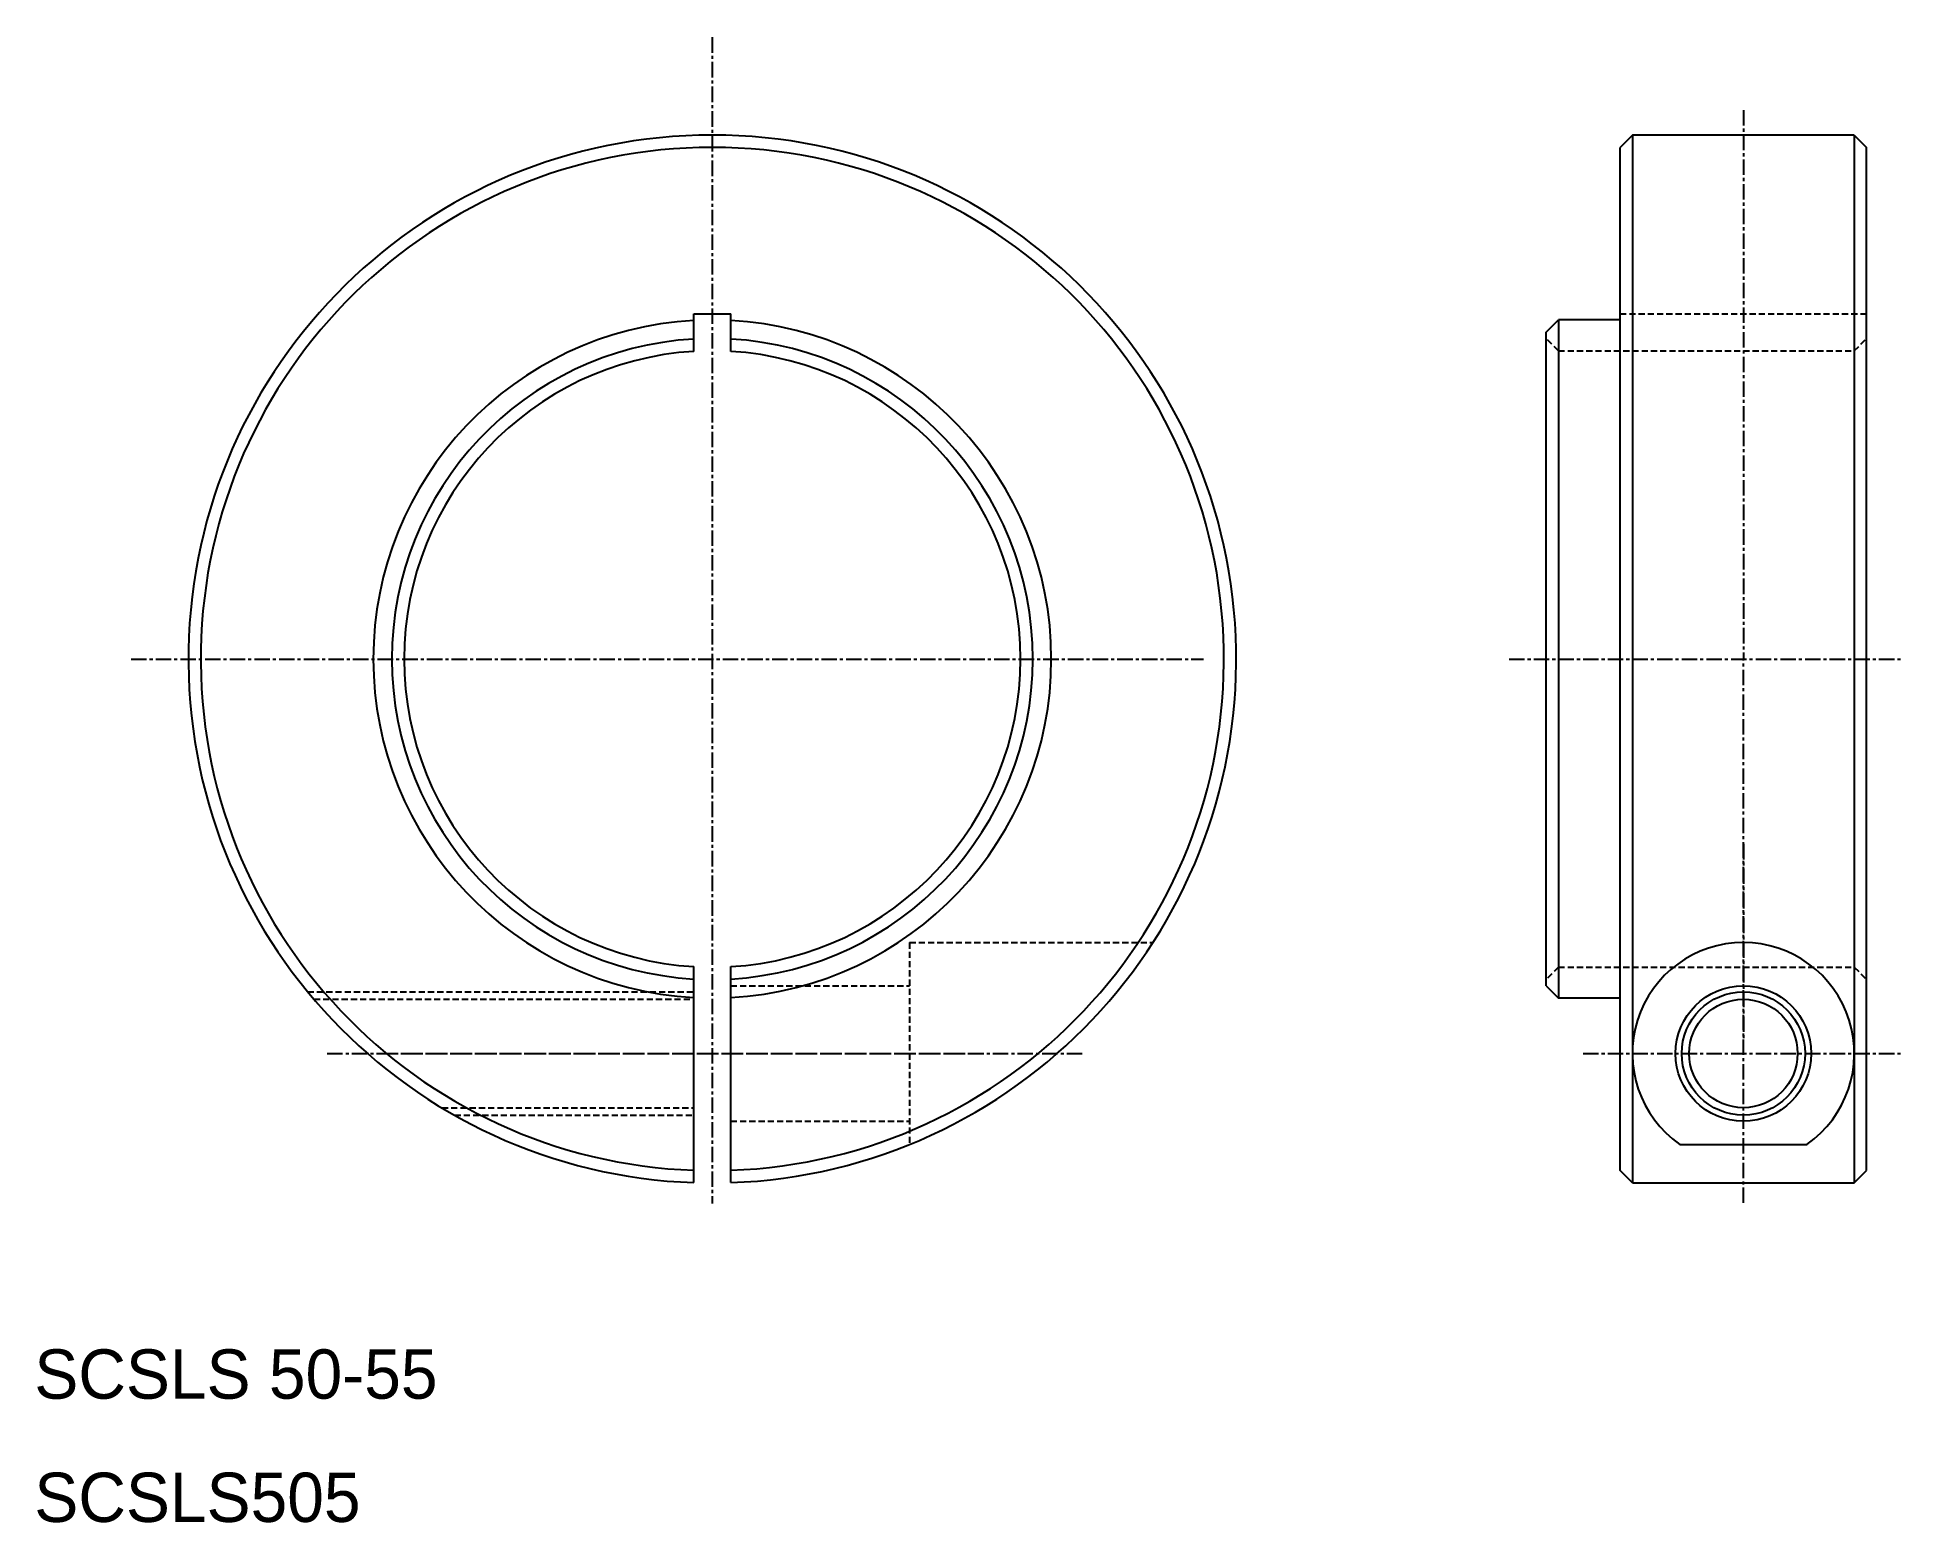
# Model space of a CAD drawing. Extents: x 10 to 162, y 10 to 130.
import ezdxf

# ---------------------------------------------------------------- set-up
doc = ezdxf.new("R2010")
doc.units = 0
doc.linetypes.add('CENTER', pattern=[2, 1.25, -0.25, 0.25, -0.25])
doc.linetypes.add('DASHED', pattern=[0.75, 0.5, -0.25])
doc.layers.get('0').update_dxf_attribs({"linetype": 'CONTINUOUS'})
doc.layers.add('CENTER', color=1, linetype='CENTER')

msp = doc.modelspace()

# ---------------------------------------------------------------- linework, layer by layer
at = {"color": 7, "linetype": 'CONTINUOUS'}
for p, q in [((139.64, 122.5), (138.64, 121.5)), ((138.64, 38.5), (138.64, 121.5)), ((139.64, 122.5), (139.64, 37.5)), ((157.64, 122.5), (139.64, 122.5)), ((157.64, 122.5), (157.64, 37.5)), ((157.64, 122.5), (158.64, 121.5)), ((158.64, 38.5), (158.64, 121.5)), ((63.5, 104.95), (63.5, 108)), ((66.5, 104.95), (66.5, 108)), ((132.64, 106.5), (133.64, 107.5)), ((138.64, 107.5), (133.64, 107.5)), ((133.64, 107.5), (133.64, 52.5)), ((132.64, 53.5), (132.64, 106.5)), ((63.5, 37.53), (63.5, 55.05)), ((66.5, 43.02), (66.5, 55.05)), ((66.5, 37.53), (66.5, 55.05)), ((38.72, 53), (38.72, 53)), ((50.89, 53), (50.89, 53)), ((132.64, 53.5), (133.64, 52.5)), ((138.64, 52.5), (133.64, 52.5)), ((143.48, 40.63), (153.81, 40.63)), ((139.64, 37.5), (138.64, 38.5)), ((157.64, 37.5), (158.64, 38.5)), ((139.64, 37.5), (157.64, 37.5))]:
    msp.add_line(p, q, dxfattribs=at)
at = {"color": 0}
msp.add_line((63.5, 108), (66.5, 108), dxfattribs=at)
at = {"color": 3, "linetype": 'DASHED'}
for p, q in [((138.64, 108), (158.64, 108)), ((133.64, 105), (132.64, 106)), ((157.64, 105), (158.64, 106)), ((133.64, 105), (157.64, 105)), ((81, 57), (81, 40.63)), ((81, 57), (100.74, 57)), ((133.64, 55), (132.64, 54)), ((133.64, 55), (157.64, 55)), ((157.64, 55), (158.64, 54)), ((32.18, 53), (63.5, 53)), ((66.5, 53.5), (81, 53.5)), ((32.68, 52.4), (63.5, 52.4)), ((43.06, 43.6), (63.5, 43.6)), ((44.09, 43), (63.5, 43)), ((66.5, 42.5), (81, 42.5))]:
    msp.add_line(p, q, dxfattribs=at)
at = {"color": 7, "linetype": 'CONTINUOUS'}
for radius in [5.5, 4.4]:
    msp.add_circle((148.64, 48), radius, dxfattribs=at)
at = {"color": 3, "linetype": 'CONTINUOUS'}
msp.add_circle((148.64, 48), 5, dxfattribs=at)
at = {"color": 7, "linetype": 'CONTINUOUS'}
for centre, radius, start, end in [((65, 80), 42.5, 272.0226, 267.9774), ((65, 80), 41.5, 272.0714, 267.9286), ((65, 80), 27.5, 93.1268, 266.8732), ((65, 80), 27.5, 273.1268, 86.8732), ((65, 80), 26, 93.3074, 266.6926), ((65, 80), 25, 93.4398, 266.5602), ((65, 80), 26, 273.3074, 86.6926), ((65, 80), 25, 273.4398, 86.5602), ((148.64, 48), 9, 304.9906, 235.0094)]:
    msp.add_arc(centre, radius, start, end, dxfattribs=at)
at = {"layer": 'CENTER', "color": 1, "linetype": 'CENTER'}
for p, q in [((65, 130.43), (65, 35.83)), ((148.64, 124.52), (148.64, 80)), ((17.85, 80), (104.84, 80)), ((129.64, 80), (161.64, 80)), ((148.64, 35.88), (148.64, 80)), ((148.64, 65), (148.64, 49)), ((33.76, 48), (95.25, 48)), ((38.24, 48), (87.03, 48)), ((135.64, 48), (161.64, 48))]:
    msp.add_line(p, q, dxfattribs=at)

# ---------------------------------------------------------------- texts
at = {"color": 7, "linetype": 'CONTINUOUS'}
for s, p in [('SCSLS 50-55', (10, 20)), ('SCSLS505', (10, 10))]:
    msp.add_text(s, height=4, dxfattribs=at).set_placement(p)

doc.saveas('drawing.dxf')
